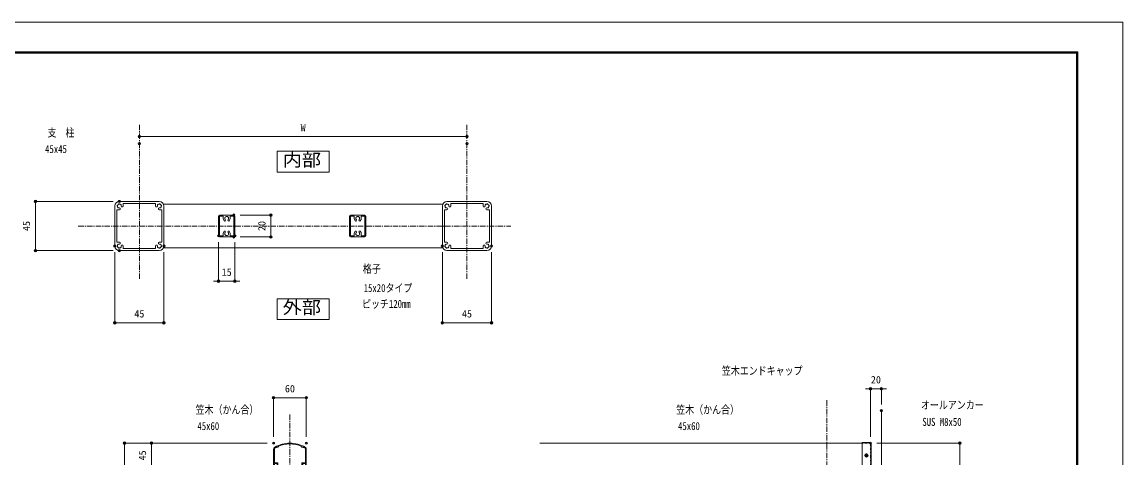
# Model space of a CAD drawing. Units: millimetres, scale not verified. Extents: x -1682 to 1682, y -1188 to 1188.
# Drawn here: x -334 to 1682, y 390 to 1188 of the extents above; entities that cross this region are included whole.
import ezdxf
from ezdxf.enums import TextEntityAlignment as Align

# ---------------------------------------------------------------- set-up
doc = ezdxf.new("R2010")
doc.units = ezdxf.units.MM
doc.header["$LTSCALE"] = 8
doc.header["$PDMODE"] = 32
doc.header["$PDSIZE"] = 4
doc.linetypes.add('USER1', pattern=[2, 1.25, -0.25, 0.25, -0.25])
doc.linetypes.add('USER6', pattern=[0.25, 0.125, -0.125])
for name, color, linetype, lineweight in [('0-0_0', 7, 'Continuous', 18), ('0-1_DEFPOINTS', 7, 'Continuous', 18), ('0-6_WAKU', 7, 'Continuous', 18), ('0-A_6ﾊｯﾁﾝｸﾞ', 4, 'Continuous', 18), ('0-C_2躯体線', 4, 'Continuous', 18), ('0-E_3中心線', 2, 'USER1', 18), ('0-F_41ｱﾙﾐ', 6, 'Continuous', 18), ('1-0_1手摺寸法', 7, 'Continuous', 18), ('1-1_42ｱﾙﾐ部品', 6, 'Continuous', 18), ('1-2_P4-12', 7, 'Continuous', 18)]:
    doc.layers.add(name, color=color, linetype=linetype, lineweight=lineweight)
doc.styles.add('ＭＳ ゴシック', font='')
doc.styles.get('ＭＳ ゴシック').set_extended_font_data('MS Gothic')

# ---------------------------------------------------------------- blocks, each defined once
blk = doc.blocks.new('HK-001')
at = {"layer": '0-0_0'}
for p, q in [((-30, 0), (-30, 33.589)), ((-28.5, 9), (-28.5, 33.589)), ((28.5, 9), (28.5, 33.589)), ((30, 0), (30, 33.589)), ((-27.5, 0), (-30, 0)), ((-23, 9), (-28.5, 9)), ((-23.5, 7.5), (-28.5, 7.5)), ((-28.5, 4.3), (-28.5, 7.5)), ((-26.874, 4.3), (-28.5, 4.3)), ((-28.5, 1.5), (-28.5, 2.8)), ((-28.5, 1.5), (-28.5, 2.8)), ((-27.5, 2.8), (-28.5, 2.8)), ((-27.5, 1.5), (-28.5, 1.5)), ((-27.5, 2.8), (-26.707, 3.989)), ((-27.5, 0), (-27.5, 1.5)), ((-23.5, 5), (-23.5, 7.5)), ((-22, 5), (-23.5, 5)), ((-22, 5), (-22, 8)), ((22, 5), (22, 8)), ((22, 5), (23.5, 5)), ((23, 9), (28.5, 9)), ((23.5, 5), (23.5, 7.5)), ((23.5, 7.5), (28.5, 7.5)), ((27.5, 2.8), (26.707, 3.989)), ((26.874, 4.3), (28.5, 4.3)), ((27.5, 2.8), (28.5, 2.8)), ((27.5, 1.5), (28.5, 1.5)), ((27.5, 0), (27.5, 1.5)), ((27.5, 0), (30, 0)), ((28.5, 4.3), (28.5, 7.5)), ((28.5, 1.5), (28.5, 2.8)), ((28.5, 1.5), (28.5, 2.8))]:
    blk.add_line(p, q, dxfattribs=at)
for centre, radius, start, end in [((0, -10), 55, 90, 120.32807), ((0, -10), 53.5, 90, 113.56076), ((0, -10), 55, 59.67193, 90), ((0, -10), 53.5, 66.43924, 90), ((-25.5, 33.589), 4.5, 120.32807, 180), ((-25.5, 33.589), 3, 120.32807, 180), ((0, -10), 53.5, 115.69292, 120.32807), ((-22.25, 38.538), 1, 199.12574, 30.12794), ((22.25, 38.538), 1, 149.87206, 340.87426), ((0, -10), 53.5, 59.67193, 64.30708), ((25.5, 33.589), 3, 0, 59.67193), ((25.5, 33.589), 4.5, 0, 59.67193), ((-26.874, 4.1), 0.2, 326.30993, 90), ((-23, 8), 1, 0, 90), ((23, 8), 1, 90, 180), ((26.874, 4.1), 0.2, 90, 213.69007)]:
    blk.add_arc(centre, radius, start, end, dxfattribs=at)
blk = doc.blocks.new('HK-013')
at = {"layer": '1-1_42ｱﾙﾐ部品'}
for p, q in [((18.3, 22.5), (-18.3, 22.5)), ((14.8, 20.5), (-14.8, 20.5)), ((-14.8, 20.5), (-14.8, 18.3)), ((14.8, 20.5), (14.8, 18.3)), ((-22.5, 18.3), (-22.5, -18.3)), ((-22.5, 18.3), (-22.5, 18.3)), ((-20.5, 14.8), (-20.5, -14.8)), ((-18.3, 14.8), (-20.5, 14.8)), ((18.3, 14.8), (20.5, 14.8)), ((20.5, 14.8), (20.5, -14.8)), ((22.5, 18.3), (22.5, -18.3)), ((-22.5, -18.3), (-22.5, -18.3)), ((-18.3, -14.8), (-20.5, -14.8)), ((-14.8, -20.5), (-14.8, -18.3)), ((14.8, -20.5), (14.8, -18.3)), ((18.3, -14.8), (20.5, -14.8)), ((18.3, -22.5), (-18.3, -22.5)), ((14.8, -20.5), (-14.8, -20.5))]:
    blk.add_line(p, q, dxfattribs=at)
for centre, radius, start, end in [((-18.3, 18.3), 4.2, 90, 180), ((-18.688, 19.749), 0.5, 105, 172.97569), ((-18.688, 19.749), 0.5, 37.02431, 105), ((18.688, 19.749), 0.5, 75, 142.97569), ((18.3, 18.3), 4.2, 0, 90), ((18.688, 19.749), 0.5, 7.02431, 75), ((-19.749, 18.688), 0.5, 165, 232.97569), ((-19.749, 18.688), 0.5, 97.02431, 165), ((-18.3, 18.3), 1.75, 180.35889, 195), ((-18.3, 18.3), 1.75, 195, 209.64111), ((-19.361, 17.239), 0.5, 157.02431, 225), ((-18.3, 18.3), 1.75, 135, 149.64111), ((-19.361, 17.239), 0.5, 225, 292.97569), ((-18.3, 18.3), 1.75, 120.35889, 135), ((-18.3, 18.3), 1.75, 240.35889, 255), ((-18.3, 18.3), 1.75, 255, 270), ((-18.3, 15.675), 0.875, 270, 90), ((-18.3, 18.3), 1.75, 75, 89.64111), ((-18.3, 18.3), 1.75, 60.35889, 75), ((-17.239, 19.361), 0.5, 45, 112.97569), ((-17.239, 19.361), 0.5, 337.02431, 45), ((-18.3, 18.3), 1.75, 15, 29.64111), ((-18.3, 18.3), 1.75, 0.35889, 15), ((-15.675, 18.3), 0.875, 180, 0), ((15.675, 18.3), 0.875, 180, 360), ((18.3, 18.3), 1.75, 165, 179.64111), ((18.3, 18.3), 1.75, 150.35889, 165), ((17.239, 19.361), 0.5, 135, 202.97569), ((17.239, 19.361), 0.5, 67.02431, 135), ((18.3, 15.675), 0.875, 90, 270), ((18.3, 18.3), 1.75, 105, 119.64111), ((18.3, 18.3), 1.75, 90.35889, 105), ((18.3, 18.3), 1.75, 270, 285), ((18.3, 18.3), 1.75, 285, 299.64111), ((19.361, 17.239), 0.5, 247.02431, 315), ((18.3, 18.3), 1.75, 45, 59.64111), ((18.3, 18.3), 1.75, 30.35889, 45), ((19.361, 17.239), 0.5, 315, 22.97569), ((19.749, 18.688), 0.5, 15, 82.97569), ((18.3, 18.3), 1.75, 330.35889, 345), ((18.3, 18.3), 1.75, 345, 359.64111), ((19.749, 18.688), 0.5, 307.02431, 15), ((-18.3, -18.3), 4.2, 180, 270), ((-19.749, -18.688), 0.5, 127.02431, 195), ((-19.749, -18.688), 0.5, 195, 262.97569), ((-18.3, -18.3), 1.75, 165, 179.64111), ((-18.3, -18.3), 1.75, 150.35889, 165), ((-19.361, -17.239), 0.5, 135, 202.97569), ((-18.3, -18.3), 1.75, 210.35889, 225), ((-19.361, -17.239), 0.5, 67.02431, 135), ((-18.3, -18.3), 1.75, 225, 239.64111), ((-18.688, -19.749), 0.5, 187.02431, 255), ((-18.3, -18.3), 1.75, 105, 119.64111), ((-18.688, -19.749), 0.5, 255, 322.97569), ((-18.3, -18.3), 1.75, 90, 105), ((-18.3, -15.675), 0.875, 270, 90), ((-18.3, -18.3), 1.75, 270.35889, 285), ((-18.3, -18.3), 1.75, 285, 299.64111), ((-17.239, -19.361), 0.5, 247.02431, 315), ((-17.239, -19.361), 0.5, 315, 22.97569), ((-18.3, -18.3), 1.75, 330.35889, 345), ((-18.3, -18.3), 1.75, 345, 359.64111), ((-15.675, -18.3), 0.875, 360, 180), ((15.675, -18.3), 0.875, 0, 180), ((18.3, -18.3), 1.75, 180.35889, 195), ((18.3, -18.3), 1.75, 195, 209.64111), ((17.239, -19.361), 0.5, 157.02431, 225), ((17.239, -19.361), 0.5, 225, 292.97569), ((18.3, -15.675), 0.875, 90, 270), ((18.3, -18.3), 1.75, 240.35889, 255), ((18.3, -18.3), 1.75, 255, 269.64111), ((18.688, -19.749), 0.5, 217.02431, 285), ((18.3, -18.3), 1.75, 75, 90), ((18.3, -18.3), 4.2, 270, 360), ((18.3, -18.3), 1.75, 60.35889, 75), ((18.688, -19.749), 0.5, 285, 352.97569), ((19.361, -17.239), 0.5, 45, 112.97569), ((18.3, -18.3), 1.75, 300.35889, 315), ((18.3, -18.3), 1.75, 315, 329.64111), ((19.361, -17.239), 0.5, 337.02431, 45), ((19.749, -18.688), 0.5, 277.02431, 345), ((18.3, -18.3), 1.75, 15, 29.64111), ((18.3, -18.3), 1.75, 0.35889, 15), ((19.749, -18.688), 0.5, 345, 52.97569)]:
    blk.add_arc(centre, radius, start, end, dxfattribs=at)
blk = doc.blocks.new('_ORIGIN2')
at = {"layer": '0-0_0'}
blk.add_line((-0.5, 0), (-1, 0), dxfattribs=at)
for radius in [0.5, 0.25]:
    blk.add_circle((0, 0), radius, dxfattribs=at)
blk = doc.blocks.new('D18')
at = {"layer": '0-1_DEFPOINTS'}
for p in [(328.114, 924.208), (268.114, 841.05), (328.114, 841.05)]:
    blk.add_point(p, dxfattribs=at)
at = {"layer": '1-0_1手摺寸法'}
for p, q in [((268.114, 852.55), (268.114, 924.208)), ((272.714, 924.208), (323.514, 924.208)), ((328.114, 852.55), (328.114, 924.208))]:
    blk.add_line(p, q, dxfattribs=at)
at = {"layer": '1-0_1手摺寸法', "xscale": 4.6, "yscale": 4.6, "rotation": 180}
blk.add_blockref('_ORIGIN2', (268.114, 924.208), dxfattribs=at)
at = {"layer": '1-0_1手摺寸法', "xscale": 4.6, "yscale": 4.6}
blk.add_blockref('_ORIGIN2', (328.114, 924.208), dxfattribs=at)
at = {"layer": '1-0_1手摺寸法', "style": 'ＭＳ ゴシック'}
blk.add_text('60', height=13.49, dxfattribs=at).set_placement((288.914, 929.958), align=Align.BOTTOM_LEFT)
blk = doc.blocks.new('D19')
at = {"layer": '0-1_DEFPOINTS'}
for p in [(44.404, 841.05), (268.114, 841.05), (268.114, 796.05)]:
    blk.add_point(p, dxfattribs=at)
at = {"layer": '1-0_1手摺寸法'}
for p, q in [((256.614, 841.05), (44.404, 841.05)), ((44.404, 800.65), (44.404, 836.45)), ((256.614, 796.05), (44.404, 796.05))]:
    blk.add_line(p, q, dxfattribs=at)
at = {"layer": '1-0_1手摺寸法', "xscale": 4.6, "yscale": 4.6}
for p, rotation in [((44.404, 841.05), 90), ((44.404, 796.05), 270)]:
    blk.add_blockref('_ORIGIN2', p, dxfattribs=dict(at, rotation=rotation))
at = {"layer": '1-0_1手摺寸法', "style": 'ＭＳ ゴシック'}
blk.add_text('45', height=13.49, rotation=90, dxfattribs=at).set_placement((38.654, 809.35), align=Align.BOTTOM_LEFT)
blk = doc.blocks.new('D23')
at = {"layer": '0-1_DEFPOINTS'}
for p in [(622.299, 1402.229), (22.299, 1389.263), (622.299, 1389.263)]:
    blk.add_point(p, dxfattribs=at)
at = {"layer": '1-0_1手摺寸法'}
for p, q in [((22.299, 1400.763), (22.299, 1402.229)), ((26.899, 1402.229), (617.699, 1402.229)), ((622.299, 1400.763), (622.299, 1402.229))]:
    blk.add_line(p, q, dxfattribs=at)
at = {"layer": '1-0_1手摺寸法', "xscale": 4.6, "yscale": 4.6, "rotation": 180}
blk.add_blockref('_ORIGIN2', (22.299, 1402.229), dxfattribs=at)
at = {"layer": '1-0_1手摺寸法', "xscale": 4.6, "yscale": 4.6}
blk.add_blockref('_ORIGIN2', (622.299, 1402.229), dxfattribs=at)
at = {"layer": '1-0_1手摺寸法', "style": 'ＭＳ ゴシック'}
blk.add_text('W', height=13.49, dxfattribs=at).set_placement((317.699, 1407.979), align=Align.BOTTOM_LEFT)
blk = doc.blocks.new('D24')
at = {"layer": '0-1_DEFPOINTS'}
for p in [(577.299, 1201.895), (667.299, 1201.895), (667.299, 1061.238)]:
    blk.add_point(p, dxfattribs=at)
at = {"layer": '1-0_1手摺寸法'}
for p, q in [((577.299, 1190.395), (577.299, 1061.238)), ((667.299, 1190.395), (667.299, 1061.238)), ((581.899, 1061.238), (662.699, 1061.238))]:
    blk.add_line(p, q, dxfattribs=at)
at = {"layer": '1-0_1手摺寸法', "xscale": 4.6, "yscale": 4.6, "rotation": 180}
blk.add_blockref('_ORIGIN2', (577.299, 1061.238), dxfattribs=at)
at = {"layer": '1-0_1手摺寸法', "xscale": 4.6, "yscale": 4.6}
blk.add_blockref('_ORIGIN2', (667.299, 1061.238), dxfattribs=at)
at = {"layer": '1-0_1手摺寸法', "style": 'ＭＳ ゴシック'}
blk.add_text('45', height=13.49, dxfattribs=at).set_placement((613.099, 1066.988), align=Align.BOTTOM_LEFT)
blk = doc.blocks.new('D25')
at = {"layer": '0-1_DEFPOINTS'}
for p in [(-22.701, 1201.895), (67.299, 1201.895), (-22.701, 1061.238)]:
    blk.add_point(p, dxfattribs=at)
at = {"layer": '1-0_1手摺寸法'}
for p, q in [((-22.701, 1190.395), (-22.701, 1061.238)), ((67.299, 1190.395), (67.299, 1061.238)), ((62.699, 1061.238), (-18.101, 1061.238))]:
    blk.add_line(p, q, dxfattribs=at)
at = {"layer": '1-0_1手摺寸法', "xscale": 4.6, "yscale": 4.6, "rotation": 180}
blk.add_blockref('_ORIGIN2', (-22.701, 1061.238), dxfattribs=at)
at = {"layer": '1-0_1手摺寸法', "xscale": 4.6, "yscale": 4.6}
blk.add_blockref('_ORIGIN2', (67.299, 1061.238), dxfattribs=at)
at = {"layer": '1-0_1手摺寸法', "style": 'ＭＳ ゴシック'}
blk.add_text('45', height=13.49, dxfattribs=at).set_placement((13.099, 1066.988), align=Align.BOTTOM_LEFT)
blk = doc.blocks.new('D26')
at = {"layer": '0-1_DEFPOINTS'}
for p in [(-14.301, 1283.495), (-168.032, 1193.495), (-14.301, 1193.495)]:
    blk.add_point(p, dxfattribs=at)
at = {"layer": '1-0_1手摺寸法'}
for p, q in [((-25.801, 1283.495), (-168.032, 1283.495)), ((-168.032, 1278.895), (-168.032, 1198.095)), ((-25.801, 1193.495), (-168.032, 1193.495))]:
    blk.add_line(p, q, dxfattribs=at)
at = {"layer": '1-0_1手摺寸法', "xscale": 4.6, "yscale": 4.6}
for p, rotation in [((-168.032, 1283.495), 90), ((-168.032, 1193.495), 270)]:
    blk.add_blockref('_ORIGIN2', p, dxfattribs=dict(at, rotation=rotation))
at = {"layer": '1-0_1手摺寸法', "style": 'ＭＳ ゴシック'}
blk.add_text('45', height=13.49, rotation=90, dxfattribs=at).set_placement((-173.782, 1229.295), align=Align.BOTTOM_LEFT)
blk = doc.blocks.new('D27')
at = {"layer": '0-1_DEFPOINTS'}
for p in [(1381.301, 940.558), (1381.301, 900.281), (1361.301, 841.05)]:
    blk.add_point(p, dxfattribs=at)
at = {"layer": '1-0_1手摺寸法'}
for p, q in [((1356.701, 940.558), (1352.101, 940.558)), ((1361.301, 852.55), (1361.301, 940.558)), ((1361.301, 940.558), (1381.301, 940.558)), ((1381.301, 911.781), (1381.301, 940.558)), ((1385.901, 940.558), (1390.501, 940.558))]:
    blk.add_line(p, q, dxfattribs=at)
at = {"layer": '1-0_1手摺寸法', "xscale": 4.6, "yscale": 4.6}
blk.add_blockref('_ORIGIN2', (1361.301, 940.558), dxfattribs=at)
at = {"layer": '1-0_1手摺寸法', "xscale": 4.6, "yscale": 4.6, "rotation": 180}
blk.add_blockref('_ORIGIN2', (1381.301, 940.558), dxfattribs=at)
at = {"layer": '1-0_1手摺寸法', "style": 'ＭＳ ゴシック'}
blk.add_text('20', height=13.49, dxfattribs=at).set_placement((1362.101, 946.308), align=Align.BOTTOM_LEFT)
blk = doc.blocks.new('D29')
at = {"layer": '0-1_DEFPOINTS'}
blk.add_point((268.114, 841.05), dxfattribs=at)
at = {"layer": '1-0_1手摺寸法'}
for p, q in [((256.614, 841.05), (-4.82, 841.05)), ((-4.82, 836.45), (-4.82, -254.35))]:
    blk.add_line(p, q, dxfattribs=at)
at = {"layer": '1-0_1手摺寸法', "xscale": 4.6, "yscale": 4.6, "rotation": 90}
blk.add_blockref('_ORIGIN2', (-4.82, 841.05), dxfattribs=at)
blk = doc.blocks.new('D31')
at = {"layer": '0-1_DEFPOINTS'}
for p in [(1361.301, 841.05), (1524.855, 841.05)]:
    blk.add_point(p, dxfattribs=at)
at = {"layer": '1-0_1手摺寸法'}
for p, q in [((1372.801, 841.05), (1524.855, 841.05)), ((1524.855, -254.35), (1524.855, 836.45))]:
    blk.add_line(p, q, dxfattribs=at)
at = {"layer": '1-0_1手摺寸法', "xscale": 4.6, "yscale": 4.6, "rotation": 90}
blk.add_blockref('_ORIGIN2', (1524.855, 841.05), dxfattribs=at)
blk = doc.blocks.new('A$C1C883039')
at = {"layer": '0-F_41ｱﾙﾐ'}
for p, q in [((0, 19), (0, 10)), ((0.9, 18.8), (0.9, 10)), ((1, 20), (14, 20)), ((1.2, 19.1), (3.8, 19.1)), ((4.3, 18.6), (4.3, 17)), ((10.7, 18.6), (10.7, 17)), ((11.2, 19.1), (13.8, 19.1)), ((14.1, 18.8), (14.1, 10)), ((15, 19), (15, 10)), ((0, 1), (0, 10)), ((0.9, 1.2), (0.9, 10)), ((1, 0), (14, 0)), ((1.2, 0.9), (3.8, 0.9)), ((4.3, 1.4), (4.3, 3)), ((10.7, 1.4), (10.7, 3)), ((11.2, 0.9), (13.8, 0.9)), ((14.1, 1.2), (14.1, 10)), ((15, 1), (15, 10))]:
    blk.add_line(p, q, dxfattribs=at)
for centre, radius, start, end in [((1, 19), 1, 90, 180), ((1.2, 18.8), 0.3, 90, 180), ((3.8, 18.6), 0.5, 0, 90), ((7.5, 17), 3.2, 180, 223.15579), ((5.689, 15.313), 0.725, 223.80487, 42.50672), ((7.5, 17), 1.75, 316.84421, 223.15579), ((9.311, 15.313), 0.725, 137.49328, 316.19513), ((7.5, 17), 3.2, 316.84421, 0), ((11.2, 18.6), 0.5, 90, 180), ((13.8, 18.8), 0.3, 0, 90), ((14, 19), 1, 0, 90), ((1, 1), 1, 180, 270), ((1.2, 1.2), 0.3, 180, 270), ((3.8, 1.4), 0.5, 270, 0), ((7.5, 3), 3.2, 136.84421, 180), ((5.689, 4.687), 0.725, 317.49328, 136.19513), ((7.5, 3), 1.75, 136.84421, 43.15579), ((9.311, 4.687), 0.725, 43.80487, 222.50672), ((7.5, 3), 3.2, 0, 43.15579), ((11.2, 1.4), 0.5, 180, 270), ((13.8, 1.2), 0.3, 270, 0), ((14, 1), 1, 270, 0)]:
    blk.add_arc(centre, radius, start, end, dxfattribs=at)
blk = doc.blocks.new('D46')
at = {"layer": '0-1_DEFPOINTS'}
for p in [(195.299, 1258.495), (195.299, 1218.495), (263.126, 1218.495)]:
    blk.add_point(p, dxfattribs=at)
at = {"layer": '1-0_1手摺寸法'}
for p, q in [((206.799, 1258.495), (263.126, 1258.495)), ((263.126, 1253.895), (263.126, 1223.095)), ((206.799, 1218.495), (263.126, 1218.495))]:
    blk.add_line(p, q, dxfattribs=at)
at = {"layer": '1-0_1手摺寸法', "xscale": 4.6, "yscale": 4.6}
for p, rotation in [((263.126, 1258.495), 90), ((263.126, 1218.495), 270)]:
    blk.add_blockref('_ORIGIN2', p, dxfattribs=dict(at, rotation=rotation))
at = {"layer": '1-0_1手摺寸法', "style": 'ＭＳ ゴシック'}
blk.add_text('20', height=13.49, rotation=90, dxfattribs=at).set_placement((257.376, 1229.295), align=Align.BOTTOM_LEFT)
blk = doc.blocks.new('D54')
at = {"layer": '0-1_DEFPOINTS'}
for p in [(167.299, 1220.495), (197.299, 1220.495), (167.299, 1137.498)]:
    blk.add_point(p, dxfattribs=at)
at = {"layer": '1-0_1手摺寸法'}
for p, q in [((167.299, 1208.995), (167.299, 1137.498)), ((197.299, 1208.995), (197.299, 1137.498)), ((162.699, 1137.498), (158.099, 1137.498)), ((197.299, 1137.498), (167.299, 1137.498)), ((201.899, 1137.498), (206.499, 1137.498))]:
    blk.add_line(p, q, dxfattribs=at)
at = {"layer": '1-0_1手摺寸法', "xscale": 4.6, "yscale": 4.6}
blk.add_blockref('_ORIGIN2', (167.299, 1137.498), dxfattribs=at)
at = {"layer": '1-0_1手摺寸法', "xscale": 4.6, "yscale": 4.6, "rotation": 180}
blk.add_blockref('_ORIGIN2', (197.299, 1137.498), dxfattribs=at)
at = {"layer": '1-0_1手摺寸法', "style": 'ＭＳ ゴシック'}
blk.add_text('15', height=13.49, dxfattribs=at).set_placement((173.099, 1143.248), align=Align.BOTTOM_LEFT)

msp = doc.modelspace()

# ---------------------------------------------------------------- linework, layer by layer
at = {"layer": '0-0_0'}
for p, q in [((1204.562, 417.107), (614.294, 417.107)), ((1220.562, 418.107), (1204.562, 418.107)), ((1204.562, 418.107), (1204.562, 371.107)), ((1220.562, 418.107), (1220.562, 371.107))]:
    msp.add_line(p, q, dxfattribs=at)
at = {"layer": '0-0_0', "linetype": 'USER6'}
for q in [(1204.562, 417.107), (1219.562, 372.107)]:
    msp.add_line((1219.562, 417.107), q, dxfattribs=at)
at = {"layer": '0-1_DEFPOINTS', "color": 5}
for p, q in [((1682, 1188), (-1682, 1188)), ((1682, -1188), (1682, 1188))]:
    msp.add_line(p, q, dxfattribs=at)
at = {"layer": '0-6_WAKU'}
for p, q in [((1599.2, 1133.2), (-1603.2, 1133.2)), ((1598.6, 1132.6), (-1602.6, 1132.6)), ((1598, 1132), (-1602, 1132)), ((1597.4, 1131.4), (-1601.4, 1131.4)), ((1596.8, 1130.8), (-1600.8, 1130.8)), ((1596.8, -1126.8), (1596.8, 1130.8)), ((1597.4, -1127.4), (1597.4, 1131.4)), ((1598, -1128), (1598, 1132)), ((1598.6, -1128.6), (1598.6, 1132.6)), ((1599.2, -1129.2), (1599.2, 1133.2))]:
    msp.add_line(p, q, dxfattribs=at)
at = {"layer": '0-A_6ﾊｯﾁﾝｸﾞ'}
for p, q in [((1215.362, 394.607), (1208.762, 394.607)), ((1211.187, 394.982), (1209.658, 394.982)), ((1209.658, 394.232), (1209.658, 394.982)), ((1211.187, 394.232), (1209.658, 394.232)), ((1211.687, 397.012), (1211.687, 395.482)), ((1211.687, 397.012), (1212.437, 397.012)), ((1211.687, 392.203), (1211.687, 393.732)), ((1211.687, 392.203), (1212.437, 392.203)), ((1212.062, 391.307), (1212.062, 397.907)), ((1212.437, 397.012), (1212.437, 395.482)), ((1212.437, 392.203), (1212.437, 393.732)), ((1212.937, 394.982), (1214.466, 394.982)), ((1212.937, 394.232), (1214.466, 394.232)), ((1214.466, 394.232), (1214.466, 394.982))]:
    msp.add_line(p, q, dxfattribs=at)
msp.add_circle((1212.062, 394.607), 3, dxfattribs=at)
for centre, start, end in [((1211.187, 395.482), 270, 0), ((1211.187, 393.732), 0, 90), ((1212.937, 395.482), 180, 270), ((1212.937, 393.732), 90, 180)]:
    msp.add_arc(centre, 0.5, start, end, dxfattribs=at)
at = {"layer": '0-C_2躯体線'}
msp.add_line((1239.562, 476.339), (1239.562, -791.43), dxfattribs=at)
at = {"layer": '0-E_3中心線'}
for p, q in [((-119.441, 999.905), (-119.441, 716.562)), ((480.559, 999.905), (480.559, 716.562)), ((-231.317, 814.553), (561.173, 814.553)), ((1139.562, 495.607), (1139.562, -792.622)), ((156.375, 469.737), (156.375, -842.622))]:
    msp.add_line(p, q, dxfattribs=at)
at = {"layer": '1-1_42ｱﾙﾐ部品'}
for p, q in [((-75.16, 854.553), (436.278, 854.553)), ((-75.16, 774.553), (436.278, 774.553))]:
    msp.add_line(p, q, dxfattribs=at)
at = {"layer": '1-2_P4-12'}
for p, q in [((132.896, 951.299), (132.896, 913.288)), ((132.896, 681.234), (132.896, 643.223))]:
    msp.add_line(p, q, dxfattribs=at)
for points in [[(132.896, 913.288), (228.222, 913.288), (228.222, 951.299), (132.896, 951.299)], [(132.896, 643.224), (228.222, 643.224), (228.222, 681.234), (132.896, 681.234)]]:
    msp.add_lwpolyline(points, dxfattribs=at)

# ---------------------------------------------------------------- block references
at = {"layer": '0-F_41ｱﾙﾐ', "yscale": 2}
for p, xscale in [((-119.441, 814.553), 2), ((-119.441, 814.553), -2), ((480.559, 814.553), -2)]:
    msp.add_blockref('HK-013', p, dxfattribs=dict(at, xscale=xscale))
at = {"layer": '0-F_41ｱﾙﾐ'}
msp.add_blockref('HK-001', (156.375, 372.107), dxfattribs=at)
at = {"layer": '1-0_1手摺寸法'}
for name in ['D23', 'D26', 'D46', 'D54', 'D25', 'D24', 'D27', 'D18', 'D29', 'D19', 'D31']:
    msp.add_blockref(name, (-141.739, -423.942), dxfattribs=at)
at = {"layer": '1-0_1手摺寸法', "xscale": -2, "yscale": 2}
for p in [(55.559, 794.553), (295.559, 794.553)]:
    msp.add_blockref('A$C1C883039', p, dxfattribs=at)

# ---------------------------------------------------------------- texts
at = {"layer": '0-0_0', "style": 'ＭＳ ゴシック', "width": 0.8}
for s, p in [('支\u3000柱', (-287.565, 973.692)), ('45x45', (-291.997, 943.76)), ('格子', (289.941, 724.48)), ('15x20タイプ', (291.41, 689.257)), ('ピッチ120mm', (288.396, 660.186)), ('笠木エンドキャップ', (947.392, 537.87)), ('笠木（かん合）', (-16.432, 466.517)), ('笠木（かん合）', (863.826, 466.517)), ('オールアンカー', (1311.979, 475.197)), ('45x60', (-13.06, 436.585)), ('45x60', (867.199, 436.585)), ('SUS M8x50', (1314.582, 444.213))]:
    msp.add_text(s, height=14.66, dxfattribs=at).set_placement(p, align=Align.BOTTOM_LEFT)
at = {"layer": '1-2_P4-12', "style": 'ＭＳ ゴシック', "width": 1.1}
for s, p in [('内部', (142.956, 916.921)), ('外部', (142.956, 646.856))]:
    msp.add_text(s, height=23.46, dxfattribs=at).set_placement(p, align=Align.BOTTOM_LEFT)

doc.saveas('drawing.dxf')
